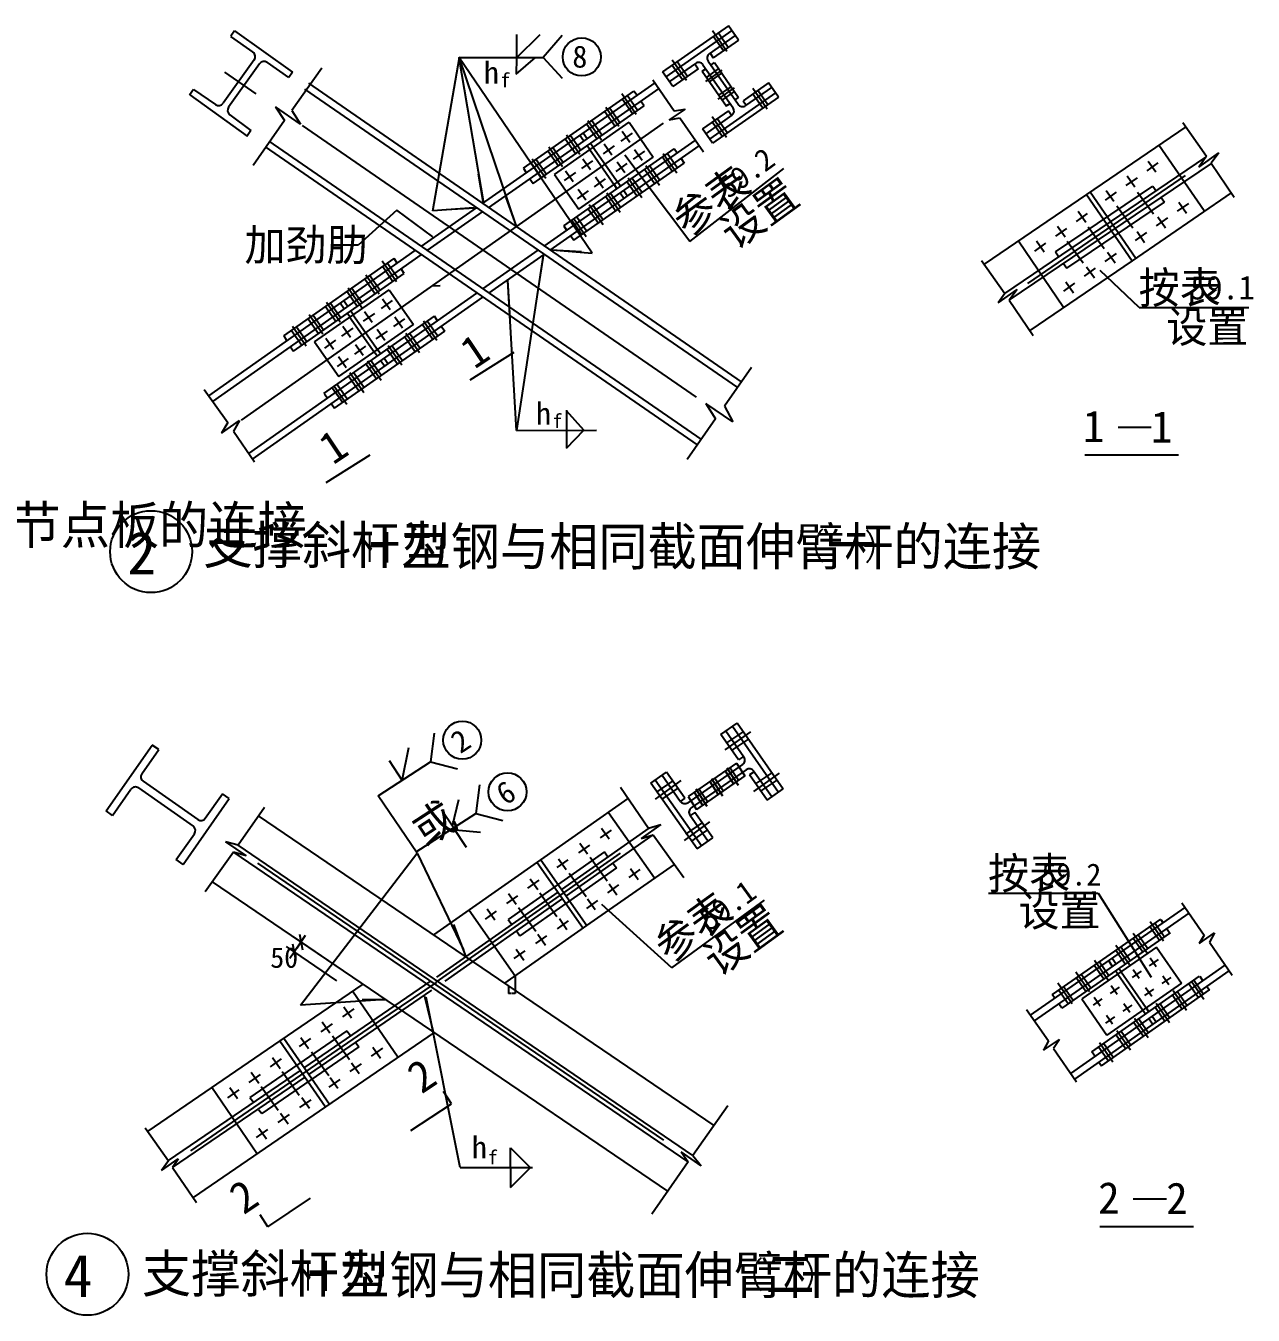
# Model space of a CAD drawing. Header units: metres. Extents: x 2369 to 8934, y 5447 to 9759.
# Drawn here: x 5041 to 8934, y 5450 to 9538 of the extents above; entities that cross this region are included whole.
import ezdxf

# ---------------------------------------------------------------- set-up
doc = ezdxf.new("R2010")
doc.units = ezdxf.units.M
for name, color, linetype in [('BOR', 3, 'Continuous'), ('CENTER', 7, 'Continuous'), ('FRAMING', 2, 'Continuous'), ('HIDDEN', 3, 'Continuous'), ('Z', 4, 'Continuous')]:
    doc.layers.add(name, color=color, linetype=linetype)
doc.dimstyles.get("Standard").update_dxf_attribs({"dimtxt": 2.5, "dimasz": 2.5, "dimexe": 1.25, "dimexo": 0.625, "dimtad": 1, "dimcen": 2.5, "dimazin": 3, "dimtfac": 1, "dimtmove": 0, "dimatfit": 3})

# ---------------------------------------------------------------- blocks, each defined once
blk = doc.blocks.new('CC')
blk.add_line((-24.24, 0), (24.24, 0))
at = {"layer": 'FRAMING', "color": 6}
blk.add_line((-17.83, -17.83), (17.83, 17.83), dxfattribs=at)
blk = doc.blocks.new('_CLOSEDFILLED')
at = {"color": 0, "linetype": 'BYBLOCK'}
blk.add_solid([(-1, 0), (0, 0), (-1, 0)], dxfattribs=at)
blk = doc.blocks.new('*D1')
for p, q in [((6593.05, 6525.3), (6593.05, 6469.89)), ((6581.57, 6469.89), (6571.84, 6469.89)), ((6572.09, 6494.45), (6572.09, 6469.89)), ((6593.3, 6469.89), (6583.57, 6469.89))]:
    blk.add_line(p, q)
at = {"layer": 'Defpoints'}
for p in [(6593.05, 6525.3), (6572.09, 6494.45), (6593.05, 6469.89)]:
    blk.add_point(p, dxfattribs=at)
at = {"xscale": 0.25, "yscale": 0.25}
blk.add_blockref('_CLOSEDFILLED', (6572.09, 6469.89), dxfattribs=at)
at = {"xscale": 0.25, "yscale": 0.25, "rotation": 180}
blk.add_blockref('_CLOSEDFILLED', (6593.05, 6469.89), dxfattribs=at)
at = {"insert": (6582.57, 6469.89), "char_height": 1, "attachment_point": 5}
blk.add_mtext('50', dxfattribs=at)

msp = doc.modelspace()

# ---------------------------------------------------------------- linework, layer by layer
for p, q in [((6596.91, 9435.89), (6672.6, 9510.61)), ((6597.35, 9510.51), (6596.91, 9435.89)), ((6742.25, 9506.8), (6682.18, 9437.23)), ((5979.79, 9403.84), (5884.85, 9269.26)), ((6331.77, 8951.25), (6416.79, 9437.7)), ((6414.31, 9437.98), (6596.25, 8901.74)), ((6837.29, 8816.83), (6414.31, 9437.98)), ((6414.31, 9436.25), (6492.21, 8976.25)), ((6416.92, 9437.39), (6682.18, 9437.23)), ((6596.69, 9384.7), (6657.13, 9437.24)), ((6597.18, 9435.25), (6596.69, 9384.7)), ((6682.18, 9437.23), (6741.74, 9371.88)), ((7029.95, 9366.72), (7097.56, 9268.53)), ((5912.58, 9225.86), (5832.68, 9280.94)), ((5832.68, 9280.94), (5862.04, 9237.22)), ((5884.85, 9269.26), (5912.58, 9225.86)), ((7132.56, 9273.1), (7081.12, 9239.29)), ((7081.12, 9239.29), (7115.32, 9245.9)), ((7097.56, 9268.53), (7132.56, 9273.1)), ((7115.32, 9245.9), (7189.88, 9137.76)), ((5862.04, 9237.22), (5762.24, 9094.73)), ((8709.94, 9231.46), (8785.78, 9124.55)), ((7147.45, 8853.54), (6941.01, 9127.13)), ((8761.6, 9089.8), (8824.45, 9134.53)), ((8785.78, 9124.55), (8761.6, 9089.8)), ((8824.45, 9134.53), (8800.42, 9102.23)), ((7147.45, 8853.54), (7444.82, 9085.77)), ((8800.42, 9102.23), (8873.52, 8994.06)), ((6217.67, 8953.39), (6095.69, 8841.96)), ((6331.65, 8869.14), (6217.67, 8953.39)), ((6462.42, 8960.75), (6331.77, 8951.25)), ((6095.69, 8841.96), (6013.74, 8841.96)), ((6681.46, 8810.66), (6597.4, 8254.94)), ((6710.7, 8827.22), (6837.29, 8816.83)), ((8071.87, 8793.54), (8146.02, 8689.09)), ((6334.06, 8713.25), (6355, 8714.71)), ((6569.11, 8729.66), (6596.06, 8254.94)), ((8125.26, 8659.61), (8185.34, 8701.75)), ((8146.02, 8689.09), (8125.26, 8659.61)), ((8185.34, 8701.75), (8159.69, 8668.14)), ((8159.69, 8668.14), (8235.46, 8556.14)), ((8571.77, 8645.13), (8919.37, 8645.13)), ((7343.03, 8454.81), (7257.18, 8331.78)), ((5607.39, 8385.17), (5681.96, 8280.03)), ((7282.91, 8281.76), (7198.14, 8340.41)), ((7198.14, 8340.41), (7228.5, 8291.77)), ((6756.36, 8318.97), (6756.36, 8198.16)), ((6811.06, 8255.69), (6756.36, 8317.54)), ((7257.18, 8331.78), (7282.91, 8281.76)), ((5662.07, 8246.17), (5718.7, 8285.84)), ((5681.96, 8280.03), (5662.07, 8246.17)), ((5718.7, 8285.84), (5699.93, 8252.99)), ((7228.5, 8291.77), (7138.17, 8163.21)), ((5699.93, 8252.99), (5766.15, 8155.39)), ((6597.4, 8254.94), (6850.8, 8256.21)), ((6756.36, 8198.16), (6811.06, 8255.69)), ((6336.35, 7295.27), (6324.48, 7204.12)), ((6234.36, 7145.48), (6256.44, 7249.53)), ((6158.47, 7096.1), (6324.48, 7204.12)), ((6193.66, 7208.03), (6234.36, 7145.48)), ((6324.48, 7204.12), (6410.17, 7182.33)), ((6479.85, 7131.49), (6467.98, 7040.35)), ((6926.67, 7123.42), (7016.12, 6994.18)), ((6281.92, 6914.84), (6158.47, 7096.1)), ((6394.21, 7000.98), (6414.66, 7084.66)), ((5798.18, 7059.57), (5714.6, 6939.9)), ((6279.32, 6918.65), (6467.98, 7040.35)), ((6360.03, 7052.94), (6398.28, 6994.46)), ((6467.98, 7040.35), (6553.67, 7018.56)), ((6439.14, 6932.44), (6398.09, 6994.75)), ((7055.25, 7005.62), (6992.5, 6960.7)), ((7016.12, 6994.18), (7055.25, 7005.62)), ((5674.29, 6951.02), (5740.46, 6906.48)), ((5714.6, 6939.9), (5674.29, 6951.02)), ((6402.44, 6988.41), (6483.07, 6981.57)), ((6992.5, 6960.7), (7030.55, 6972.79)), ((7030.55, 6972.79), (7127.57, 6837.84)), ((5699.79, 6917.5), (5610.14, 6791.59)), ((5740.46, 6906.48), (5699.79, 6917.5)), ((5912.57, 6433.09), (6281.55, 6913.34)), ((6281.92, 6914.84), (6429.69, 6608.12)), ((8094.22, 6788.19), (8441.83, 6788.19)), ((7090.25, 6550.96), (6867.83, 6752.38)), ((7090.25, 6550.96), (7383.55, 6765.59)), ((8707.65, 6757.5), (8778.46, 6654.56)), ((6048.62, 6541.75), (5889.23, 6650.01)), ((5914.05, 6633.15), (5892.71, 6601.73)), ((5914.61, 6633.98), (5915.17, 6634.81)), ((8761.9, 6628.32), (8811.02, 6662.21)), ((8778.46, 6654.56), (8761.9, 6628.32)), ((8811.02, 6662.21), (8794.62, 6632.46)), ((8794.62, 6632.46), (8866.41, 6527.72)), ((6027.28, 6510.33), (5867.89, 6618.58)), ((5879.08, 6581.67), (5906.33, 6621.78)), ((5892.14, 6600.9), (5891.58, 6600.07)), ((6182.16, 6451.02), (5912.57, 6433.09)), ((6418.94, 5917.87), (6310.84, 6457.88)), ((8214.45, 6419.26), (8284.33, 6319.14)), ((8268.69, 6290.08), (8319.18, 6324.3)), ((8284.33, 6319.14), (8268.69, 6290.08)), ((8319.18, 6324.3), (8300.41, 6295.08)), ((8300.41, 6295.08), (8373.21, 6189.48)), ((7267.12, 6113.81), (7156.55, 5956.15)), ((5419.5, 6044.09), (5494.05, 5939.59)), ((6578.63, 5917.28), (6578.63, 5980.51)), ((6578.63, 5980.51), (6641.67, 5917.28)), ((5471.64, 5908.62), (5524.03, 5945.21)), ((5494.05, 5939.59), (5471.64, 5908.62)), ((5524.03, 5945.21), (5506.68, 5918.57)), ((7141.52, 5936.02), (7026.35, 5769.95)), ((7182.79, 5923.18), (7119.33, 5967.66)), ((7119.33, 5967.66), (7141.52, 5936.02)), ((7156.55, 5956.15), (7182.79, 5923.18)), ((5506.68, 5918.57), (5583.09, 5806.69)), ((6418.94, 5917.87), (6647.61, 5917.87)), ((6578.63, 5855.1), (6641.67, 5918.33)), ((6578.63, 5918.33), (6578.63, 5855.1))]:
    msp.add_line(p, q)
msp.add_circle((6804.23, 9439.04), 60.34)
at = {"layer": 'BOR'}
for centre in [(5438.57, 7870.53), (5236.76, 5579.6)]:
    msp.add_circle(centre, 129.85, dxfattribs=at)
at = {"layer": 'CENTER'}
for p, q in [((5772.29, 9321.96), (5672.85, 9390.97)), ((5724.88, 8287.4), (7063.45, 9228.71)), ((7168.35, 8359.9), (5919.16, 9221.65)), ((8717.28, 9063.63), (8217.34, 8721.17)), ((6508.8, 6621.96), (6927.11, 6914.95)), ((5776.18, 6883.13), (7063.93, 6004.56)), ((6342.78, 6505.15), (6508.8, 6621.96)), ((6342.3, 6504.82), (6159.56, 6380.74)), ((6159.56, 6380.74), (5563.22, 5970.8))]:
    msp.add_line(p, q, dxfattribs=at)
at = {"layer": 'FRAMING'}
for p, q in [((7269.15, 9537.77), (7060.68, 9391.79)), ((7301.02, 9492.28), (7269.15, 9537.77)), ((5690.63, 9504.21), (5761.52, 9453.88)), ((5703.38, 9521.88), (5691.19, 9504.47)), ((5703.38, 9521.88), (5887.57, 9391.08)), ((7280.08, 9522.55), (7071.2, 9376.29)), ((7290.87, 9506.76), (7208.78, 9449.28)), ((7218.97, 9522.6), (7264.5, 9457.28)), ((7301.36, 9492.65), (7221.15, 9436.48)), ((7211.01, 9450.97), (7221.15, 9436.48)), ((5765.6, 9429.54), (5667.26, 9291.93)), ((5782.79, 9417.47), (5684.44, 9279.84)), ((5807.06, 9421.54), (5874.83, 9373.42)), ((7164.83, 9418.63), (7082.34, 9360.87)), ((7091.23, 9430.28), (7136.76, 9364.96)), ((7162.4, 9416.92), (7173.13, 9401.57)), ((7188.55, 9414.39), (7284.37, 9277.5)), ((7204.88, 9426.08), (7300.2, 9288.85)), ((7213.81, 9413.22), (7224.91, 9420.98)), ((7224.91, 9420.98), (7301.61, 9310.72)), ((5887.57, 9391.08), (5875.38, 9373.67)), ((7093.09, 9345.52), (7060.68, 9391.79)), ((7173.13, 9401.57), (7093.09, 9345.52)), ((7186.06, 9393.83), (7197.4, 9401.75)), ((7186.06, 9393.83), (7262.87, 9283.41)), ((7198.13, 9361.14), (7249.37, 9396.95)), ((5573.62, 9336.04), (5560.49, 9317.29)), ((5573.62, 9336.04), (5643.14, 9287.75)), ((7298.88, 8391.27), (5926.43, 9337.35)), ((7311.15, 8409.27), (5938.69, 9355.35)), ((6489.81, 8974.21), (7036.9, 9356.78)), ((6508.95, 8961.02), (7049.37, 9338.92)), ((6619.92, 9086.04), (6969.81, 9330.56)), ((6931.54, 9323.14), (6977.07, 9257.82)), ((6979.71, 9316.41), (6969.81, 9330.56)), ((7418.26, 9325.44), (7210.04, 9179.64)), ((7236.67, 9304.92), (7288.52, 9341.15)), ((7396.28, 9356.83), (7315.64, 9300.37)), ((7406.44, 9342.33), (7323.95, 9284.57)), ((7346.72, 9340.24), (7392.25, 9274.91)), ((7427.98, 9311.57), (7396.28, 9356.83)), ((5561.43, 9318.63), (5743.2, 9188.25)), ((6650.4, 9037.71), (7002.21, 9283.69)), ((7002.21, 9283.69), (6992.12, 9298.13)), ((7427.98, 9311.57), (7219.1, 9165.31)), ((7262.76, 9283.57), (7274.42, 9291.72)), ((7290.43, 9302.91), (7301.61, 9310.72)), ((7315.64, 9300.37), (7325.46, 9285.63)), ((5643.05, 9261.93), (5642.11, 9260.59)), ((5664.46, 9246.94), (5663.52, 9245.6)), ((5688.21, 9255.74), (5755.4, 9205.66)), ((6880.26, 9279.35), (6922.29, 9219.39)), ((7269.71, 9268.21), (7187.4, 9210.57)), ((7280.15, 9253.9), (7198.35, 9196.62)), ((7217.84, 9250.2), (7263.37, 9184.87)), ((7269.71, 9268.21), (7279.86, 9253.69)), ((5755.4, 9205.66), (5742.27, 9186.91)), ((6717.89, 9066.7), (6954.13, 9231.77)), ((6823.91, 9237.78), (6866.97, 9176.16)), ((6956.99, 9167.92), (6932.66, 9202.34)), ((6954.13, 9231.77), (7031.02, 9121.64)), ((7219.1, 9165.31), (7187.4, 9210.57)), ((8719.71, 9217.58), (8404.89, 9002.94)), ((7183.48, 8227.44), (5813.39, 9171.89)), ((6685.22, 8839.56), (7164.2, 9174.53)), ((6755.66, 9192.32), (6798.72, 9130.7)), ((6810.92, 9172.02), (6798.44, 9189.87)), ((6821.63, 9179.5), (6809.16, 9197.35)), ((6828.92, 9146.25), (6821.24, 9157.24)), ((6839.53, 9153.88), (6831.95, 9164.73)), ((6900.14, 9127.61), (6875.81, 9162.02)), ((6964.02, 9197.37), (6928.68, 9172.37)), ((6944.3, 9184.84), (6944.5, 9184.55)), ((8778.54, 8950.99), (8634.63, 9159.5)), ((7170.88, 8209.68), (5801.12, 9153.89)), ((6700.34, 9153.62), (6743.4, 9091.99)), ((6704.37, 8826.37), (7176.67, 9156.67)), ((6747.25, 8903.29), (7097.42, 9147.86)), ((6794.79, 8956.57), (7031.02, 9121.64)), ((6907.17, 9157.06), (6871.82, 9132.06)), ((7003.15, 9139.95), (6967.8, 9114.96)), ((6996.12, 9110.51), (6971.78, 9144.92)), ((7062.75, 9133.07), (7105.7, 9071.6)), ((7107.18, 9133.88), (7097.42, 9147.86)), ((7119.56, 9116.52), (7129.41, 9102.41)), ((6619.92, 9086.04), (6629.08, 9070.6)), ((6647.46, 9116.14), (6690.52, 9054.52)), ((6777.26, 9042.71), (6752.93, 9077.12)), ((6779.11, 8857.64), (7129.41, 9102.41)), ((6838.7, 9110.02), (6803.36, 9085.03)), ((6831.67, 9080.58), (6807.34, 9114.99)), ((6947.52, 9100.86), (6912.17, 9075.87)), ((6940.49, 9071.42), (6916.15, 9105.83)), ((7007.44, 9094.42), (7050.39, 9032.96)), ((8631.62, 9102.95), (8596.28, 9077.96)), ((8624.59, 9073.51), (8600.26, 9107.92)), ((6639.86, 9052.34), (6650.4, 9037.71)), ((6717.89, 9066.7), (6794.79, 8956.57)), ((6784.29, 9072.16), (6748.95, 9047.16)), ((6879.05, 9052.61), (6843.7, 9027.62)), ((6872.02, 9023.17), (6847.69, 9057.58)), ((6927.76, 9027.52), (6919.42, 9039.46)), ((6951.37, 9055.24), (6994.32, 8993.78)), ((8565.34, 9056), (8529.99, 9031.01)), ((8558.31, 9026.56), (8533.98, 9060.97)), ((6824.64, 9014.13), (6789.3, 8989.14)), ((6817.61, 8984.69), (6793.28, 9019.1)), ((6883.5, 9007.81), (6926.44, 8946.35)), ((6917.04, 9020.05), (6909.25, 9031.2)), ((6938.21, 8989.76), (6925.85, 9007.44)), ((6948.92, 8997.25), (6936.44, 9015.1)), ((8404.89, 9002.94), (8080.47, 8782.22)), ((8498.97, 9009.8), (8463.63, 8984.8)), ((8491.94, 8980.35), (8467.61, 9014.76)), ((8863.98, 9008.18), (8549.76, 8793.09)), ((8567.06, 9010.62), (8617.77, 8941.36)), ((6295.4, 8838.37), (6470.75, 8960.89)), ((6827.54, 8971.48), (6870.6, 8909.85)), ((6827.54, 8971.48), (6870.6, 8909.85)), ((6827.54, 8971.48), (6870.6, 8909.85)), ((6827.59, 8971.41), (6871.94, 8907.93)), ((8501.14, 8966.7), (8551.85, 8897.45)), ((8728.15, 8974.85), (8692.56, 8950.21)), ((8698.08, 8978.34), (8722.07, 8943.69)), ((6314.54, 8825.17), (6489.89, 8947.7)), ((6778.05, 8928.09), (6818.39, 8870.18)), ((8373.01, 8917.55), (8408.36, 8942.54)), ((8403.12, 8914.36), (8378.79, 8948.78)), ((8661.34, 8928.67), (8625.75, 8904.02)), ((8631.27, 8932.15), (8655.26, 8897.5)), ((6747.26, 8903.27), (6756.18, 8889.87)), ((6769.18, 8871.85), (6779.11, 8857.64)), ((8307.32, 8870.39), (8342.67, 8895.38)), ((8337.43, 8867.2), (8313.1, 8901.61)), ((8409.86, 8900.83), (8460.57, 8831.57)), ((8595.19, 8882.15), (8559.6, 8857.51)), ((8565.12, 8885.63), (8589.11, 8850.98)), ((8331.57, 8644.92), (8189.2, 8854.49)), ((8240.97, 8823.55), (8276.31, 8848.54)), ((8271.07, 8820.36), (8246.74, 8854.77)), ((8343.94, 8855.22), (8394.65, 8785.97)), ((5621.7, 8364.44), (6276.34, 8825.05)), ((5634.08, 8346.52), (6295.48, 8811.86)), ((5859.35, 8554.98), (6209.25, 8799.51)), ((6170.98, 8792.08), (6216.51, 8726.76)), ((6219.14, 8785.35), (6209.25, 8799.51)), ((6490.81, 8703.72), (6666.16, 8826.24)), ((6509.96, 8690.52), (6685.31, 8813.05)), ((8549.76, 8793.09), (8224.91, 8572.07)), ((8464.51, 8790.65), (8499.61, 8815.99)), ((8471.25, 8820.16), (8495.92, 8785.99)), ((5889.83, 8506.66), (6241.65, 8752.64)), ((6241.65, 8752.64), (6231.56, 8767.08)), ((8398.6, 8743.79), (8433.7, 8769.13)), ((8405.34, 8773.3), (8430.01, 8739.13)), ((8571.77, 8645.13), (8448.4, 8761.55)), ((6119.69, 8748.29), (6161.72, 8688.33)), ((8332.78, 8696.2), (8367.88, 8721.54)), ((8339.52, 8725.71), (8364.19, 8691.54)), ((5748.08, 8181.55), (6471.75, 8690.4)), ((5760.46, 8163.63), (6490.9, 8677.21)), ((5957.33, 8535.64), (6193.57, 8700.71)), ((6063.34, 8706.72), (6106.4, 8645.1)), ((6196.42, 8636.87), (6172.09, 8671.28)), ((6193.57, 8700.71), (6270.46, 8590.59)), ((5995.1, 8661.26), (6038.16, 8599.64)), ((6050.35, 8640.96), (6037.88, 8658.81)), ((6061.06, 8648.44), (6048.59, 8666.3)), ((6068.35, 8615.2), (6060.67, 8626.18)), ((6078.97, 8622.82), (6071.39, 8633.67)), ((6146.6, 8626), (6111.26, 8601)), ((6139.57, 8596.55), (6115.24, 8630.96)), ((6203.45, 8666.31), (6168.11, 8641.32)), ((6183.73, 8653.79), (6183.94, 8653.49)), ((5886.9, 8585.08), (5929.96, 8523.46)), ((5939.77, 8622.56), (5982.83, 8560.94)), ((5986.69, 8372.23), (6336.85, 8616.8)), ((6034.22, 8425.51), (6270.46, 8590.59)), ((6242.58, 8608.9), (6207.23, 8583.9)), ((6235.55, 8579.45), (6211.22, 8613.86)), ((6302.18, 8602.01), (6345.13, 8540.55)), ((6346.61, 8602.83), (6336.85, 8616.8)), ((6358.99, 8585.46), (6370.2, 8569.42)), ((5859.35, 8554.98), (5868.51, 8539.55)), ((6016.7, 8511.65), (5992.36, 8546.07)), ((6020.53, 8325.09), (6370.2, 8569.42)), ((6078.13, 8578.97), (6042.79, 8553.97)), ((6071.1, 8549.52), (6046.77, 8583.93)), ((6186.95, 8569.8), (6151.6, 8544.81)), ((6179.92, 8540.36), (6155.59, 8574.77)), ((6246.87, 8563.36), (6289.82, 8501.9)), ((5879.29, 8521.28), (5889.83, 8506.66)), ((5957.33, 8535.64), (6034.22, 8425.51)), ((6023.73, 8541.1), (5988.38, 8516.1)), ((6118.48, 8521.55), (6083.13, 8496.56)), ((6111.45, 8492.11), (6087.12, 8526.52)), ((6167.19, 8496.47), (6158.85, 8508.4)), ((6190.8, 8524.18), (6233.75, 8462.72)), ((6064.07, 8483.07), (6028.73, 8458.08)), ((6057.04, 8453.63), (6032.71, 8488.04)), ((6124.92, 8475.26), (6167.87, 8413.8)), ((6156.47, 8488.99), (6148.68, 8500.14)), ((6179.63, 8457.21), (6167.27, 8474.89)), ((6190.34, 8464.7), (6177.86, 8482.55)), ((6588.39, 8501.79), (6449.19, 8413.82)), ((6068.96, 8438.93), (6112.02, 8377.3)), ((6068.96, 8438.93), (6112.02, 8377.3)), ((6068.96, 8438.93), (6112.02, 8377.3)), ((6069.01, 8438.86), (6113.36, 8375.38)), ((6019.47, 8395.54), (6059.81, 8337.63)), ((5988.68, 8370.72), (5997.6, 8357.32)), ((6010.6, 8339.3), (6020.53, 8325.09)), ((6132.07, 8176.28), (5992.87, 8088.31)), ((8399.5, 8177.35), (8696.03, 8177.35)), ((8403.96, 8177.35), (8696.41, 8177.35)), ((6130.81, 7933.18), (6130.81, 7837.81)), ((6187.55, 7931.98), (6187.55, 7836.61)), ((6130.81, 7887.94), (6187.55, 7887.94)), ((7245.57, 7290.78), (7297.15, 7326.91)), ((7443.41, 7118.03), (7297.15, 7326.91)), ((7301.62, 7210.74), (7245.57, 7290.78)), ((7338.98, 7299.64), (7257.59, 7241.98)), ((7318.68, 7219.04), (7260.92, 7301.53)), ((7428.06, 7107.28), (7281.8, 7316.16)), ((5296.07, 7048.32), (5442.33, 7257.2)), ((5408.92, 7166.11), (5462.78, 7243.03)), ((5462.78, 7243.03), (5442.33, 7257.2)), ((7314.44, 7195.32), (7140.3, 7074.65)), ((7295.33, 7200.39), (7141.38, 7094.37)), ((7295.33, 7200.39), (7321.87, 7159.55)), ((7316.97, 7221.47), (7301.62, 7210.74)), ((7023.6, 7136.77), (7073.36, 7171.62)), ((7116.69, 7078.87), (7059.41, 7160.67)), ((7131, 7089.31), (7073.36, 7171.62)), ((7326.13, 7178.99), (7151.64, 7058.82)), ((7321.87, 7159.55), (7167.93, 7053.53)), ((7264.53, 7184.86), (7300.09, 7130.14)), ((7351.02, 7172.85), (7336.53, 7162.72)), ((7392.7, 7082.51), (7336.53, 7162.72)), ((7406.81, 7093), (7349.33, 7175.09)), ((7430.36, 7168.64), (7349.33, 7109.9)), ((5316.52, 7034.14), (5374.8, 7117.37)), ((5398.47, 7121.55), (5571.95, 7000.08)), ((5413.1, 7142.44), (5586.58, 7020.97)), ((7169.86, 6927.89), (7023.6, 7136.77)), ((7118.47, 7144.82), (7037.43, 7086.08)), ((7183.74, 6937.61), (7037.48, 7146.49)), ((7165.73, 7118.29), (7201.3, 7063.58)), ((7215.41, 7151.01), (7250.98, 7096.29)), ((7392.33, 7082.85), (7443.04, 7118.37)), ((5540.4, 6878.99), (5686.66, 7087.87)), ((5610.25, 7025.14), (5664.79, 7103.03)), ((5686.66, 7087.87), (5664.79, 7103.03)), ((6674.48, 6893.66), (6951.48, 7087.69)), ((7131, 7089.31), (7115.88, 7078.74)), ((7141.38, 7094.37), (7167.93, 7053.53)), ((5316.52, 7034.14), (5296.07, 7048.32)), ((7223.96, 6051.71), (5779.48, 7032.77)), ((7035.09, 6835.63), (6889.29, 7042.83)), ((7163.16, 7043.38), (7147.18, 7032.73)), ((7205.67, 6951.79), (7147.36, 7035.07)), ((7219.62, 6962.74), (7163.16, 7043.38)), ((5622.3, 6995.95), (5623.61, 6995.04)), ((6890.93, 6958.57), (6866.59, 6992.98)), ((7209.85, 7013.82), (7128.81, 6955.08)), ((5518.53, 6894.15), (5576.13, 6976.4)), ((5607.67, 6975.07), (5608.98, 6974.15)), ((6897.96, 6988.01), (6862.61, 6963.02)), ((7169.86, 6927.89), (7219.62, 6962.74)), ((6829.27, 6940.47), (6793.92, 6915.48)), ((6822.24, 6911.02), (6797.91, 6945.44)), ((5540.4, 6878.99), (5518.53, 6894.15)), ((6335.08, 6655.42), (6674.48, 6893.66)), ((6760.34, 6893.59), (6724.89, 6868.74)), ((6730.25, 6896.9), (6754.44, 6862.39)), ((6820.74, 6684.78), (7098.17, 6879.1)), ((6830.63, 6902.08), (6884.62, 6827.24)), ((6633.66, 6804.03), (6668.9, 6829.16)), ((6640.57, 6833.5), (6665.04, 6799.19)), ((6764.45, 6851.61), (6818.44, 6776.77)), ((6988.93, 6862.76), (6953.6, 6837.74)), ((6958.82, 6865.92), (6983.18, 6831.53)), ((7077.7, 5842.82), (5633.22, 6823.89)), ((6670.85, 6788.87), (6724.84, 6714.03)), ((6921.24, 6813.8), (6885.91, 6788.78)), ((6891.14, 6816.96), (6915.49, 6782.57)), ((8441.83, 6788.19), (8610.36, 6520.98)), ((6566.47, 6754.68), (6601.82, 6779.67)), ((6596.58, 6751.49), (6572.25, 6785.91)), ((6854.1, 6764.39), (6818.88, 6739.23)), ((6847.21, 6734.91), (6822.72, 6769.21)), ((6593.3, 6524.95), (6447.7, 6732.82)), ((6498.74, 6705.78), (6534.09, 6730.77)), ((6528.84, 6702.59), (6504.52, 6737.01)), ((6604.21, 6741.96), (6658.2, 6667.12)), ((6757.41, 6671.42), (6733.25, 6705.95)), ((8227.28, 6400.68), (8717.9, 6742.67)), ((8239.66, 6382.76), (8730.27, 6724.75)), ((8639.73, 6705.45), (8295.93, 6466.81)), ((6560.8, 6502.11), (6820.74, 6684.78)), ((6727.32, 6674.76), (6762.79, 6699.58)), ((8606.51, 6698.16), (8649.3, 6636.35)), ((8640.33, 6703.96), (8648.47, 6692.2)), ((8660.71, 6673.62), (8669.2, 6660.97)), ((5897.44, 6576.95), (5887.97, 6626.5)), ((6658.35, 6627.94), (6693.72, 6652.9)), ((6665.4, 6657.38), (6689.71, 6622.95)), ((8670.33, 6661.94), (8326.44, 6423.23)), ((8497.98, 6623.01), (8540.77, 6561.21)), ((8553.23, 6661.27), (8596.03, 6599.46)), ((6589.62, 6580.46), (6624.99, 6605.42)), ((6596.67, 6609.9), (6620.98, 6575.46)), ((8627.04, 6616.84), (8390.09, 6452.78)), ((8627.04, 6616.84), (8706.17, 6502.07)), ((8355.13, 6215.64), (8844.52, 6559.41)), ((8367.51, 6197.72), (8856.91, 6541.47)), ((8429.9, 6575.88), (8472.7, 6514.07)), ((8487.74, 6555.45), (8475.34, 6573.36)), ((8498.48, 6562.89), (8486.08, 6580.8)), ((8504.31, 6531.21), (8497.07, 6541.67)), ((8515.15, 6538.51), (8507.81, 6549.12)), ((8572.14, 6516.76), (8552.67, 6544.29)), ((8631.88, 6577.55), (8603.61, 6557.56)), ((8626.26, 6554), (8606.79, 6581.52)), ((8313.62, 6503.84), (8359.02, 6438.42)), ((8371.31, 6538.23), (8414.11, 6476.42)), ((8421.75, 6284.6), (8763.5, 6524.68)), ((8706.17, 6502.07), (8469.22, 6338.02)), ((8577.76, 6540.32), (8549.48, 6520.32)), ((8672.07, 6520.89), (8643.79, 6500.9)), ((8666.44, 6497.34), (8646.98, 6524.87)), ((8737.12, 6510.13), (8777.38, 6452.16)), ((8764.38, 6524.14), (8773.25, 6511.34)), ((6110.6, 6499.66), (5847.17, 6320.05)), ((6220.82, 6268.11), (6076.91, 6476.62)), ((8303.17, 6456.34), (8295.93, 6466.81)), ((8317, 6480.19), (8346.35, 6437.8)), ((8332.78, 6491.12), (8362.14, 6448.73)), ((8452.25, 6240.19), (8795.28, 6481.17)), ((8508.07, 6489.84), (8479.79, 6469.85)), ((8502.44, 6466.29), (8482.98, 6493.82)), ((8617.3, 6483.34), (8589.02, 6463.34)), ((8611.67, 6459.78), (8592.21, 6487.31)), ((8679.22, 6478.82), (8722.02, 6417.01)), ((8679.22, 6478.82), (8722.02, 6417.01)), ((8785.36, 6493.63), (8794.45, 6480.51)), ((6081.31, 6421.19), (6045.96, 6396.2)), ((6074.28, 6391.75), (6049.94, 6426.16)), ((8326.44, 6423.23), (8317.09, 6436.74)), ((8390.09, 6452.78), (8469.22, 6338.02)), ((8453.94, 6452.61), (8425.67, 6432.62)), ((8448.32, 6429.05), (8428.85, 6456.58)), ((8438.83, 6443.76), (8439.04, 6443.47)), ((8548.25, 6433.18), (8519.98, 6413.19)), ((8542.63, 6409.63), (8523.16, 6437.16)), ((8602.55, 6411.81), (8594.81, 6422.99)), ((8625.69, 6439), (8668.38, 6377.35)), ((6005.59, 6344.2), (5981.26, 6378.61)), ((8493.48, 6395.63), (8465.21, 6375.63)), ((8487.86, 6372.07), (8468.39, 6399.6)), ((8557.62, 6391.86), (8600.3, 6330.21)), ((8591.81, 6404.35), (8583.52, 6416.33)), ((8614.9, 6371.51), (8602.5, 6389.42)), ((8625.65, 6378.95), (8613.37, 6396.69)), ((6012.62, 6373.64), (5977.27, 6348.65)), ((6336.68, 6346.11), (5992.04, 6110.2)), ((8501.38, 6352.92), (8544.06, 6291.28)), ((5847.17, 6320.05), (5428.09, 6032.77)), ((5943.69, 6326.77), (5908.24, 6301.92)), ((5913.6, 6330.08), (5937.79, 6295.57)), ((6013.98, 6335.26), (6067.97, 6260.42)), ((6172.28, 6295.93), (6136.95, 6270.92)), ((6142.18, 6299.1), (6166.53, 6264.7)), ((8445.9, 6314.51), (8488.59, 6252.87)), ((5817.01, 6237.21), (5852.25, 6262.34)), ((5823.92, 6266.68), (5848.39, 6232.36)), ((5947.8, 6284.78), (6001.79, 6209.94)), ((8432.07, 6269.69), (8421.75, 6284.6)), ((5779.93, 6184.67), (5755.6, 6219.08)), ((5854.2, 6222.05), (5908.19, 6147.21)), ((6104.59, 6246.97), (6069.26, 6221.96)), ((6074.49, 6250.14), (6098.84, 6215.75)), ((8444.31, 6251.66), (8452.25, 6240.19)), ((5749.82, 6187.86), (5785.17, 6212.85)), ((5787.56, 6175.14), (5841.55, 6100.3)), ((6037.45, 6197.56), (6002.23, 6172.4)), ((6030.56, 6168.09), (6006.07, 6202.38)), ((5773.85, 5962.04), (5631.48, 6171.6)), ((5682.09, 6138.96), (5717.44, 6163.95)), ((5712.19, 6135.77), (5687.87, 6170.18)), ((5910.67, 6107.93), (5946.14, 6132.75)), ((5940.76, 6104.6), (5916.6, 6139.13)), ((6391.18, 6119.41), (6365.8, 6159.25)), ((5992.04, 6110.2), (5572.54, 5822.62)), ((6390.31, 6119.28), (6261.4, 6034.75)), ((5841.7, 6061.12), (5877.07, 6086.08)), ((5848.75, 6090.56), (5873.06, 6056.12)), ((5772.97, 6013.63), (5808.34, 6038.6)), ((5780.02, 6043.07), (5804.33, 6008.64)), ((5943.29, 5820.94), (5807.52, 5729.54)), ((5809, 5730.28), (5784.12, 5767.58)), ((8447.61, 5731.51), (8744.14, 5731.51)), ((8452.06, 5731.51), (8744.52, 5731.51)), ((5936.1, 5623.23), (5936.1, 5527.86)), ((5992.85, 5622.04), (5992.85, 5526.67)), ((5936.1, 5578), (5992.85, 5578))]:
    msp.add_line(p, q, dxfattribs=at)
for centre in [(6425.38, 7272.8), (6568.88, 7109.03)]:
    msp.add_circle(centre, 60.34, dxfattribs=at)
for centre, radius, start, end in [((5751.43, 9439.67), 17.43, 324.45, 54.62), ((7218.88, 9435.72), 17, 125, 214.55), ((5796.97, 9407.33), 17.43, 54.62, 144.45), ((7174.58, 9404.7), 17, 34.72, 125), ((5653.08, 9302.06), 17.43, 235.22, 324.45), ((5698.62, 9269.71), 17.43, 144.45, 233.3), ((7314.2, 9298.49), 17, 214.55, 305), ((7270.4, 9267.82), 17, 305, 34.72), ((7304.75, 7209.29), 17, 304.72, 35), ((5422.85, 7156.36), 17, 145, 235), ((7335.77, 7164.99), 17, 35, 124.55), ((5388.72, 7107.62), 17, 55, 145), ((7130.61, 7088.62), 17, 215, 304.72), ((7161.28, 7044.82), 17, 124.55, 215), ((5562.2, 6986.15), 17, 325, 55), ((5596.33, 7034.89), 17, 235, 325)]:
    msp.add_arc(centre, radius, start, end, dxfattribs=at)
at = {"layer": 'HIDDEN'}
for p, q in [((7221.83, 9504.16), (7253.36, 9459.04)), ((7237.57, 9515.15), (7269.09, 9470.05)), ((7091.47, 9413.42), (7123.86, 9367.07)), ((7107.21, 9424.41), (7139.59, 9378.08)), ((7199.72, 9374.2), (7238.32, 9401.17)), ((7209.69, 9359.86), (7248.81, 9387.19)), ((7239.12, 9317.55), (7277.71, 9344.51)), ((7249.65, 9302.42), (7288.2, 9329.36)), ((7347.22, 9322.34), (7378.81, 9277.14)), ((7362.96, 9333.34), (7394.54, 9288.15)), ((6933.58, 9305.25), (6966.22, 9258.54)), ((6949.32, 9316.24), (6981.95, 9269.54)), ((6877.51, 9266.07), (6910.14, 9219.36)), ((6893.25, 9277.06), (6925.88, 9230.36)), ((7234.58, 9243.3), (7266.09, 9198.21)), ((6820.45, 9226.2), (6853.09, 9179.49)), ((6836.19, 9237.2), (6868.83, 9190.49)), ((7218.84, 9232.3), (7250.36, 9187.2)), ((6752.58, 9178.77), (6785.21, 9132.07)), ((6768.32, 9189.77), (6800.95, 9143.06)), ((6697.49, 9140.28), (6730.13, 9093.57)), ((6713.23, 9151.28), (6745.87, 9104.57)), ((6828.72, 9146.54), (6908.52, 9032.24)), ((6839.45, 9154), (6919.26, 9039.7)), ((7060.2, 9121.85), (7092.03, 9076.3)), ((7075.94, 9132.85), (7107.77, 9087.29)), ((8145.88, 8688.93), (8783.3, 9120.98)), ((6644.37, 9103.16), (6677.01, 9056.46)), ((6660.11, 9114.16), (6692.75, 9067.46)), ((7004.13, 9082.67), (7035.96, 9037.12)), ((7019.87, 9093.67), (7051.7, 9048.11)), ((8159.73, 8668.09), (8800.89, 9101.53)), ((6948.06, 9043.49), (6979.89, 8997.94)), ((6963.8, 9054.49), (6995.63, 9008.93)), ((6880.18, 8996.06), (6912.02, 8950.51)), ((6895.92, 9007.06), (6927.75, 8961.51)), ((8306.85, 8820.71), (8615.15, 9029.68)), ((8404.89, 9002.94), (8549.76, 8793.09)), ((8416.87, 9011.21), (8561.74, 8801.36)), ((8615.15, 9029.68), (8626.25, 9014.53)), ((8641.46, 8993.75), (8652.26, 8979)), ((6825.1, 8957.57), (6856.93, 8912.02)), ((6840.84, 8968.57), (6872.67, 8923.01)), ((8342.28, 8769.44), (8652.26, 8979)), ((6772.96, 8921.14), (6804.79, 8875.59)), ((6788.7, 8932.14), (6820.53, 8886.58)), ((8306.85, 8820.71), (8317.52, 8805.27)), ((6173.01, 8774.19), (6205.65, 8727.48)), ((6188.75, 8785.19), (6221.39, 8738.48)), ((8331.89, 8784.48), (8342.28, 8769.44)), ((6116.94, 8735.01), (6149.58, 8688.3)), ((6132.68, 8746.01), (6165.32, 8699.3)), ((6059.89, 8695.14), (6092.52, 8648.44)), ((6075.63, 8706.14), (6108.26, 8659.43)), ((5992.01, 8647.71), (6024.65, 8601.01)), ((6007.75, 8658.71), (6040.39, 8612.01)), ((5936.92, 8609.22), (5969.56, 8562.52)), ((5952.66, 8620.22), (5985.3, 8573.51)), ((6068.15, 8615.48), (6147.96, 8501.18)), ((6078.89, 8622.94), (6158.69, 8508.64)), ((6299.63, 8590.79), (6331.46, 8545.24)), ((6315.37, 8601.79), (6347.2, 8556.23)), ((5883.8, 8572.11), (5916.44, 8525.4)), ((5899.54, 8583.1), (5932.18, 8536.4)), ((6243.56, 8551.61), (6275.39, 8506.06)), ((6259.3, 8562.61), (6291.13, 8517.06)), ((6187.49, 8512.43), (6219.32, 8466.88)), ((6203.23, 8523.43), (6235.06, 8477.88)), ((6121.61, 8463.52), (6153.44, 8417.96)), ((6137.35, 8474.51), (6169.18, 8428.96)), ((6066.52, 8425.02), (6098.35, 8379.47)), ((6082.26, 8436.02), (6114.09, 8390.47)), ((6014.38, 8388.59), (6046.21, 8343.04)), ((6030.12, 8399.59), (6061.95, 8354.04)), ((7264.75, 7264.04), (7315.17, 7298.59)), ((7281.06, 7240.77), (7331.48, 7275.32)), ((7258.78, 7175.26), (7285.41, 7134.09)), ((7274.56, 7185.65), (7301.89, 7144.95)), ((7357.25, 7135.07), (7407.67, 7169.62)), ((7043.26, 7109.03), (7093.69, 7143.58)), ((7059.57, 7085.77), (7110, 7120.32)), ((7176.32, 7117.96), (7203.66, 7077.25)), ((7210.23, 7141.98), (7236.86, 7100.81)), ((7226, 7152.37), (7253.34, 7111.66)), ((7373.56, 7111.8), (7423.99, 7146.35)), ((7160.55, 7107.57), (7187.18, 7066.4)), ((7016.54, 6994.3), (6740.21, 6799.78)), ((7134.46, 6974.96), (7184.89, 7009.51)), ((7029.65, 6972.51), (6754.84, 6778.89)), ((7150.77, 6951.69), (7201.2, 6986.24)), ((7141.53, 5935.96), (5701.86, 6916.94)), ((7156.98, 5955.61), (5714.43, 6939.95)), ((6876.02, 6918.68), (6571.06, 6704.53)), ((6876.02, 6918.68), (6887.41, 6903.4)), ((6662.55, 6885.31), (6808.81, 6676.43)), ((6674.48, 6893.66), (6820.74, 6684.78)), ((6902.6, 6883), (6914.01, 6867.68)), ((6914.01, 6867.68), (6608.26, 6652.97)), ((6728.29, 6791.42), (6343.74, 6521.39)), ((6742.92, 6770.53), (6370.43, 6508.95)), ((6571.06, 6704.53), (6582.32, 6688.92)), ((6597.25, 6668.24), (6608.26, 6652.97)), ((8607.07, 6681.04), (8636.42, 6638.64)), ((8622.86, 6691.97), (8652.21, 6649.57)), ((8553.79, 6644.15), (8583.15, 6601.75)), ((8569.58, 6655.08), (8598.93, 6612.68)), ((8498.54, 6605.89), (8527.89, 6563.49)), ((8514.33, 6616.82), (8543.68, 6574.42)), ((8430.46, 6558.75), (8459.82, 6516.36)), ((8446.25, 6569.68), (8475.6, 6527.29)), ((5924.26, 6234), (6326.74, 6509.57)), ((8373.24, 6519.13), (8402.59, 6476.74)), ((8389.02, 6530.06), (8418.38, 6487.67)), ((8504.23, 6531.33), (8583.36, 6416.56)), ((8514.96, 6538.8), (8594.08, 6424.03)), ((8746.76, 6510.51), (8776.12, 6468.12)), ((5938.75, 6213.02), (6329.11, 6480.22)), ((8678.69, 6463.38), (8708.55, 6420.24)), ((8694.47, 6474.31), (8724.26, 6431.28)), ((8730.98, 6499.58), (8760.33, 6457.18)), ((8623.43, 6425.12), (8653.56, 6381.61)), ((8639.22, 6436.05), (8668.58, 6393.65)), ((8555.36, 6377.98), (8585.8, 6334.01)), ((8571.14, 6388.91), (8601.51, 6345.05)), ((6059.37, 6351.86), (5751.99, 6140.04)), ((6059.37, 6351.86), (6070.76, 6336.57)), ((8499.12, 6339.05), (8529.83, 6294.69)), ((8514.9, 6349.98), (8545.54, 6305.73)), ((6097.36, 6300.86), (5789.51, 6088.88)), ((5847.17, 6320.05), (5992.04, 6110.2)), ((5859.15, 6328.32), (6004.02, 6118.47)), ((6085.95, 6316.17), (6097.36, 6300.86)), ((8444.52, 6299.87), (8474.85, 6256.07)), ((8460.31, 6310.8), (8490.56, 6267.1)), ((5493.88, 5939.83), (5912.28, 6225.73)), ((5506.94, 5918.18), (5926.77, 6204.75)), ((5751.99, 6140.04), (5763.94, 6124.37)), ((5780.6, 6101.41), (5789.51, 6088.88))]:
    msp.add_line(p, q, dxfattribs=at)
at = {"layer": 'Z'}
for p, q in [((8505.29, 8264.8), (8592.99, 8264.8)), ((8522.58, 8264.8), (8610.29, 8264.8)), ((8679.22, 6478.82), (8722.02, 6417.01)), ((8553.4, 5818.96), (8641.1, 5818.96)), ((8570.69, 5818.96), (8658.39, 5818.96))]:
    msp.add_line(p, q, dxfattribs=at)
for points in [[(6475.3, 9068.1), (6491.17, 8975.27)], [(6374.1, 8955.13), (6465.29, 8960.71)], [(6563.93, 8992.89), (6596.02, 8902.44)], [(6663.61, 8685.77), (6683.98, 8814.57)], [(6803.19, 8820.61), (6707.01, 8826.76)], [(6577.55, 8610.04), (6569.65, 8731.13)], [(6397.25, 6688.22), (6436.65, 6586.43)], [(6335.03, 6343.11), (6307.16, 6460.15)], [(6107.9, 6450.78), (6183.09, 6450.45)]]:
    msp.add_lwpolyline(points, dxfattribs=at)
for centre, start, end in [((7617.14, 7889.94), 133.71, 226.12), ((7658.62, 7887.29), 313.88, 46.29), ((7422.43, 5579.99), 133.71, 226.12), ((7463.91, 5577.34), 313.88, 46.29)]:
    msp.add_arc(centre, 71.36, start, end, dxfattribs=at)

# ---------------------------------------------------------------- block references
at = {"rotation": 235.82}
msp.add_blockref('CC', (5914.05, 6633.15), dxfattribs=at)

# ---------------------------------------------------------------- texts
for s, rotation, p in [('参表', 35.94, (7137.91, 8865.95)), ('设置', 35.94, (7291.2, 8826.16)), ('按表', 0.19, (8570.55, 8657.43)), ('设置', 0.19, (8658.23, 8533.3)), ('或', 33.05, (6308.39, 6932.15)), ('按表', 0.19, (8093, 6800.49)), ('参表', 35.94, (7080.71, 6563.37)), ('设置', 0.19, (8189.45, 6682.93)), ('设置', 35.94, (7238.06, 6522.22))]:
    msp.add_text(s, height=100, rotation=rotation).set_placement(p)
for s, height, p in [('加劲肋', 100, (5735.01, 8793.06)), ('支撑斜杆件为双槽钢组合截面与单节点板的连接', 120, (2656.18, 7894.69)), ('支撑斜杆为', 120, (5604.42, 7831.5)), ('型钢与相同截面伸臂杆的连接', 120, (6232.98, 7827.07)), ('一', 120, (7582.24, 7830.23)), ('支撑斜杆为', 120, (5409.71, 5521.56)), ('型钢与相同截面伸臂杆的连接', 120, (6038.27, 5517.13)), ('二', 120, (7387.53, 5520.28))]:
    msp.add_text(s, height=height).set_placement(p)
at = {"insert": (5816.56, 6616.14), "char_height": 65, "attachment_point": 1}
msp.add_mtext('\\A1;50', dxfattribs=at)
at = {"layer": 'FRAMING'}
for s, p in [('2', (5363.03, 7798.71)), ('4', (5161.22, 5507.79))]:
    msp.add_text(s, height=135, dxfattribs=at).set_placement(p)
at = {"layer": 'Z'}
for s, height, rotation, p in [('8', 70, 359.67, (6774.33, 9405.26)), ('59.2', 70, 35.94, (7269.25, 8987.94)), ('59.1', 75, 0.19, (8734.38, 8669.92)), ('1', 100, 33.83, (6463.82, 8447.2)), ('1', 100, 33.83, (6015.49, 8143.86)), ('2', 70, 33.05, (6419, 7228.14)), ('6', 70, 33.05, (6562.51, 7064.37)), ('59.1', 70, 35.94, (7210.23, 6665.71)), ('2', 100, 33.83, (6296.01, 6149.18)), ('2', 100, 33.83, (5731.71, 5766.23))]:
    msp.add_text(s, height=height, rotation=rotation, dxfattribs=at).set_placement(p)
for s, height, p in [('h', 70, (6493.74, 9354.41)), ('f', 45, (6546.57, 9342.98)), ('h', 70, (6658.91, 8273.64)), ('f', 45, (6711.73, 8262.21)), ('1', 100, (8393.66, 8217.84)), ('1', 100, (8609.47, 8216.5)), ('59.2', 70, (8261.51, 6812.05)), ('h', 70, (6455.67, 5947.11)), ('f', 45, (6507, 5927.7)), ('2', 100, (8441.76, 5772)), ('2', 100, (8657.57, 5770.66))]:
    msp.add_text(s, height=height, dxfattribs=at).set_placement(p)

# ---------------------------------------------------------------- dimensions: what is measured, and where the dimension line sits
dim = msp.add_linear_dim(base=(6593.05, 6469.89), p1=(6593.05, 6525.3), p2=(6572.09, 6494.45), text='50', dimstyle='Standard')
dim.commit()
dim.dimension.update_dxf_attribs({"geometry": '*D1', "text_midpoint": (6582.57, 6469.89)})

doc.saveas('drawing.dxf')
